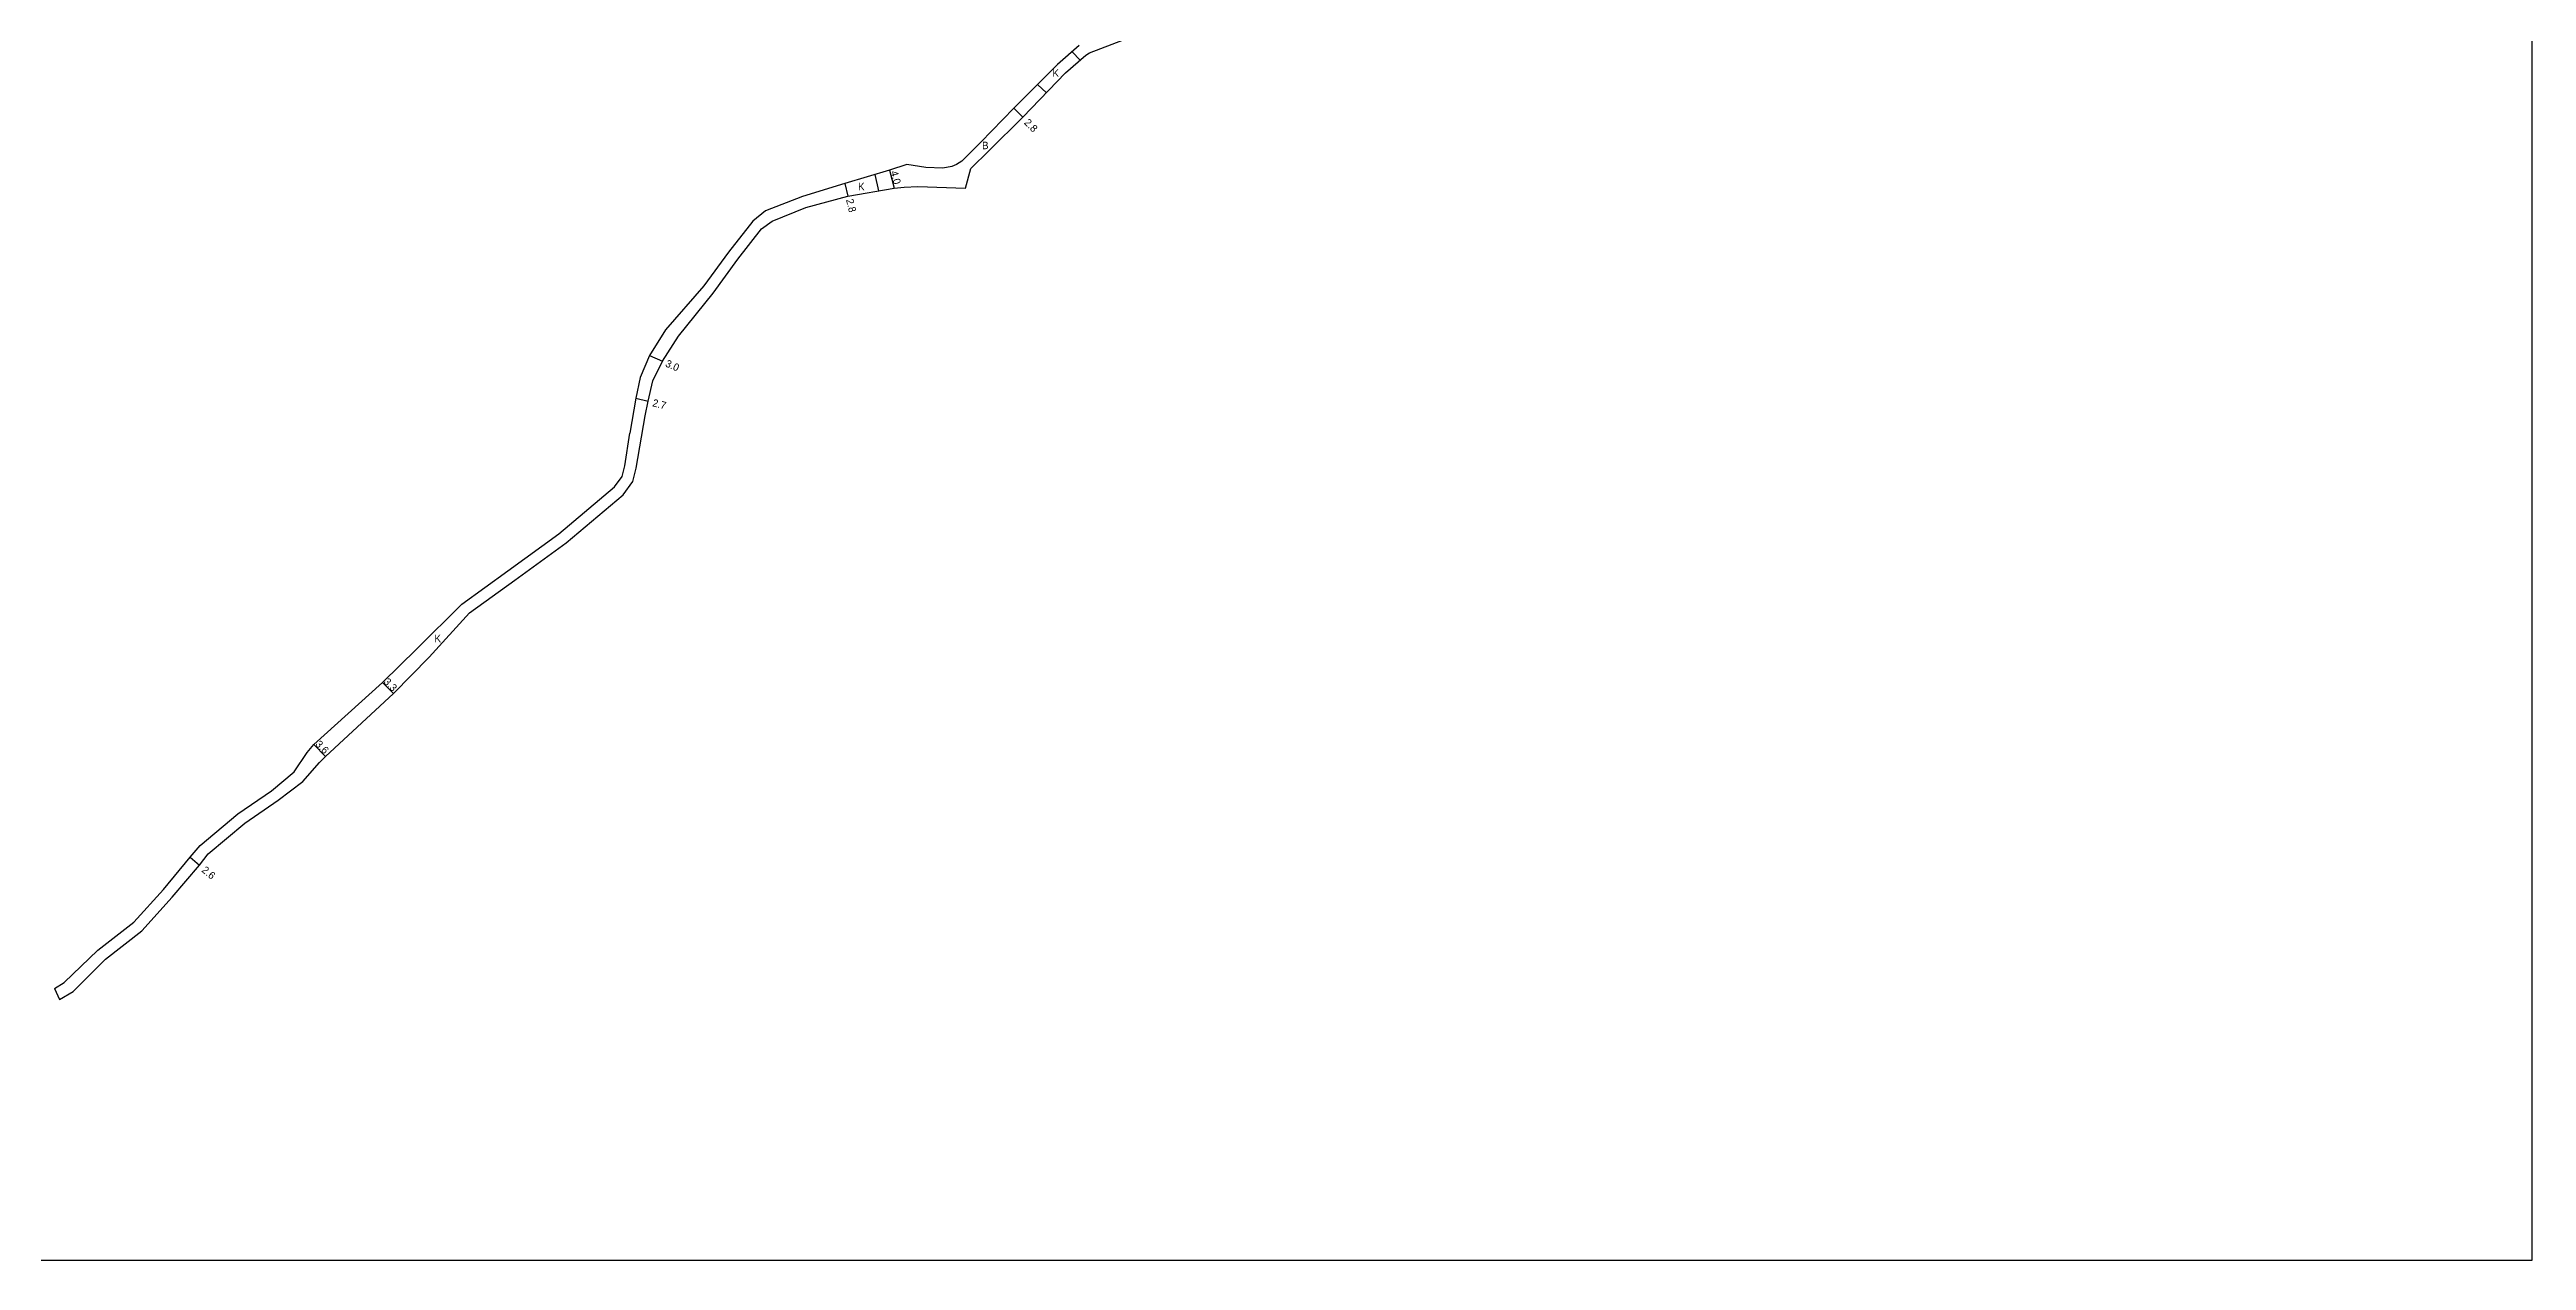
# Model space of a CAD drawing. Header units: metres. Extents: x -28000 to -24000, y -111000 to -108000.
# Drawn here: x -25333 to -24801, y -110400 to -110140 of the extents above; entities that cross this region are included whole.
import ezdxf

# ---------------------------------------------------------------- set-up
doc = ezdxf.new("R2010")
doc.units = ezdxf.units.M
doc.header["$LTSCALE"] = 2.5
for name, color, linetype in [('図郭', 7, 'Continuous'), ('幅員', 7, 'Continuous'), ('舗装', 7, 'Continuous'), ('道路', 7, 'Continuous')]:
    doc.layers.add(name, color=color, linetype=linetype)
doc.styles.get("Standard").update_dxf_attribs({"font": ''})
doc.styles.get('Standard').set_extended_font_data('@MS PGothic')

msp = doc.modelspace()

# ---------------------------------------------------------------- linework, layer by layer
at = {"layer": '図郭'}
msp.add_lwpolyline([(-25600, -109800), (-24800, -109800), (-24800, -110400), (-25600, -110400)], close=True, dxfattribs=at)
at = {"layer": '幅員'}
for points in [[(-25125.75, -110152.63), (-25123.78, -110154.61)], [(-25162, -110168.84), (-25161.32, -110171.56)], [(-25152.42, -110165.97), (-25151.37, -110169.83)], [(-25203.89, -110205.77), (-25201.14, -110206.96)], [(-25206.83, -110214.91), (-25204.21, -110215.57)], [(-25261.17, -110275.97), (-25258.86, -110278.32)], [(-25273.43, -110291.84), (-25275.92, -110289.24)], [(-25302.45, -110313.46), (-25300.45, -110315.13)]]:
    msp.add_lwpolyline(points, dxfattribs=at)
at = {"layer": '舗装'}
for points in [[(-25111.47, -110142.33), (-25113.23, -110140.55)], [(-25120.68, -110147.59), (-25118.74, -110149.37)], [(-25155.55, -110166.91), (-25154.77, -110170.42)]]:
    msp.add_lwpolyline(points, dxfattribs=at)
at = {"layer": '道路'}
for points in [[(-25330.51, -110343.96), (-25327.59, -110342.27), (-25320.61, -110335.31), (-25312.84, -110329.25), (-25306.29, -110322), (-25300.45, -110315.13), (-25298.56, -110312.69), (-25290.69, -110306.11), (-25283.54, -110301.19), (-25278.27, -110297.21), (-25274.69, -110293.11), (-25273.43, -110291.84), (-25258.86, -110278.32), (-25251.16, -110270.5), (-25242.54, -110260.99), (-25232.79, -110254), (-25221.79, -110245.96), (-25209.56, -110235.64), (-25207.47, -110232.82), (-25206.76, -110229.91), (-25204.86, -110218.67), (-25204.21, -110215.57), (-25203.19, -110211.22), (-25201.14, -110206.96), (-25197.68, -110201.6), (-25190.27, -110192.39), (-25184.98, -110185.09), (-25179.85, -110178.54), (-25177.6, -110176.88), (-25170.35, -110174), (-25161.32, -110171.56), (-25151.37, -110169.83), (-25149.25, -110169.6), (-25146.3, -110169.44), (-25136.12, -110169.8), (-25134.93, -110165.63), (-25131.03, -110161.71), (-25123.78, -110154.61), (-25114.63, -110145.1), (-25110.26, -110141.26), (-25109.51, -110140.81), (-25102.23, -110137.98)], [(-25111.73, -110139.24), (-25116.33, -110143.27), (-25125.75, -110152.63), (-25132.8, -110159.95), (-25136.87, -110164.03), (-25138.05, -110164.73), (-25139, -110165.15), (-25140.94, -110165.57), (-25144.64, -110165.39), (-25148.69, -110164.75), (-25152.42, -110165.97), (-25162, -110168.84), (-25171.1, -110171.62), (-25178.98, -110174.71), (-25181.74, -110176.91), (-25186.97, -110183.58), (-25192.23, -110190.82), (-25200.48, -110200.22), (-25203.89, -110205.77), (-25205.91, -110210.47), (-25206.83, -110214.91), (-25208.15, -110222.45)], [(-25331.53, -110341.64), (-25329.46, -110340.31), (-25322.24, -110333.42), (-25314.55, -110327.41), (-25308.18, -110320.36), (-25302.45, -110313.46), (-25300.34, -110310.91), (-25292.21, -110304.12), (-25285.01, -110299.17), (-25280.14, -110295.08), (-25277.35, -110290.93), (-25275.92, -110289.24), (-25261.17, -110275.97), (-25253.81, -110268.69), (-25244.18, -110259.09), (-25234.27, -110251.99), (-25223.34, -110244), (-25211.39, -110233.91), (-25209.78, -110231.74), (-25209.21, -110229.42), (-25208.15, -110222.45)], [(-25331.53, -110341.64), (-25330.51, -110343.96)]]:
    msp.add_lwpolyline(points, dxfattribs=at)

# ---------------------------------------------------------------- texts
at = {"layer": '幅員'}
for s, rotation, p in [('2.8', 314.8084, (-25123.64, -110155.89)), ('4.0', 285.12, (-25152.22, -110166.33)), ('2.8', 283.9733, (-25161.75, -110172.33)), ('3.0', 336.6828, (-25200.63, -110208.05)), ('2.7', 345.8254, (-25203.39, -110216.61)), ('3.3', 314.5978, (-25261.07, -110275.93)), ('3.6', 313.8484, (-25275.71, -110289.31)), ('2.6', 320.1495, (-25300.12, -110316.45))]:
    msp.add_text(s, height=1.6, rotation=rotation, dxfattribs=at).set_placement(p)
at = {"layer": '舗装'}
for s, p in [('K', (-25117.45, -110145.91)), ('B', (-25132.55, -110161.46)), ('K', (-25159.15, -110170.28)), ('K', (-25250.04, -110267.28))]:
    msp.add_text(s, height=1.6, dxfattribs=at).set_placement(p)

doc.saveas('drawing.dxf')
